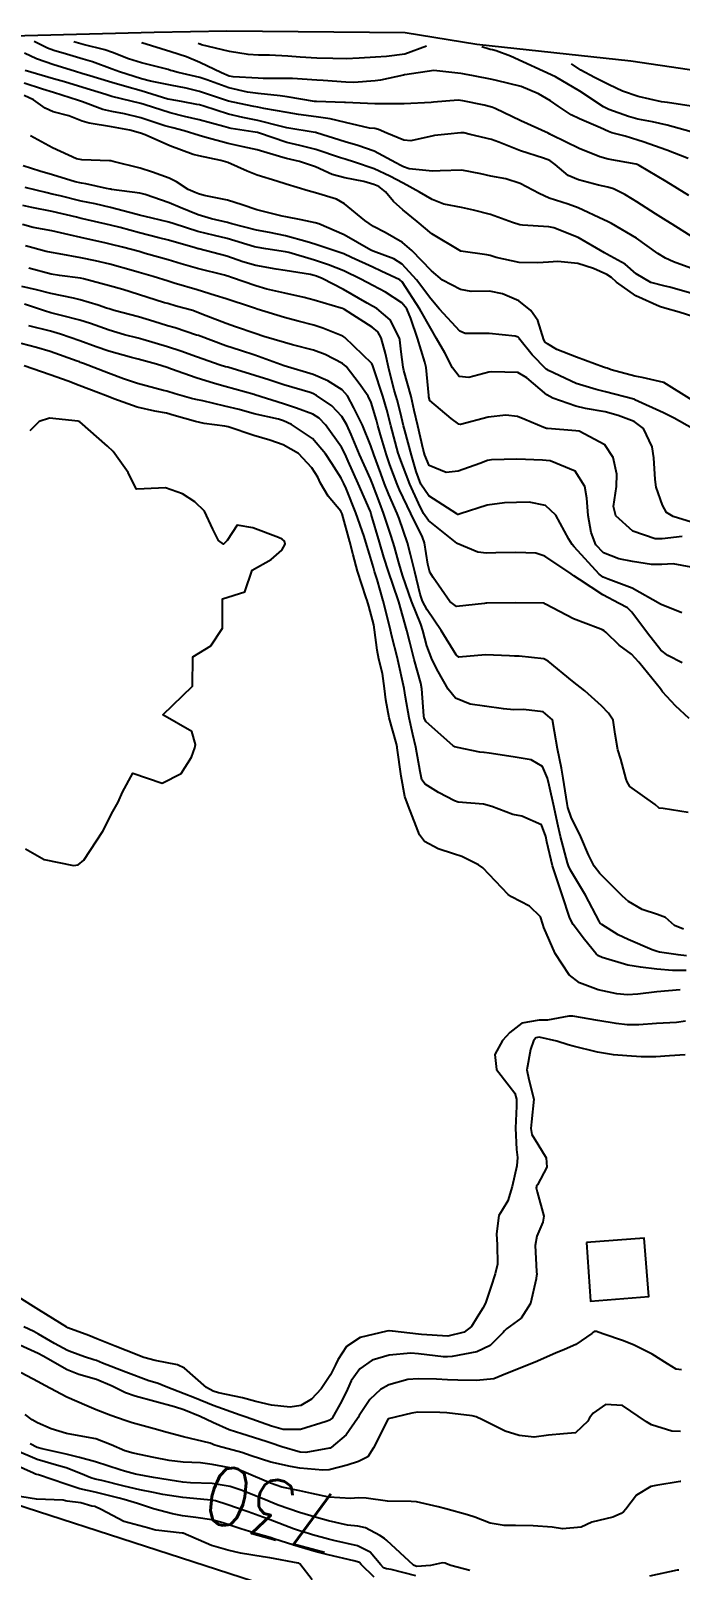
# Model space of a CAD drawing. Header units: metres. Extents: x 307586 to 320046, y 7427249 to 7434250.
# Drawn here: x 313965.4 to 314009.8, y 7433008.2 to 7433113.6 of the extents above; entities that cross this region are included whole.
import ezdxf
from ezdxf.enums import TextEntityAlignment as Align

# ---------------------------------------------------------------- set-up
doc = ezdxf.new("R2010")
doc.units = ezdxf.units.M
doc.header["$MEASUREMENT"] = 0
for name, color, linetype in [('Area', 45, 'Continuous'), ('Cotas', 45, 'Continuous'), ('Curvas de Nivel 1m', 11, 'Continuous'), ('Curvas de Nivel 5m', 15, 'Continuous'), ('Edificações', 30, 'Continuous')]:
    doc.layers.add(name, color=color, linetype=linetype)
doc.styles.add('Style-STANDARD', font='STANDARD.shx')

msp = doc.modelspace()

# ---------------------------------------------------------------- linework, layer by layer
at = {"layer": 'Area'}
msp.add_polyline3d([(313955.24, 7433113.06, 747.48), (313973.84, 7433113.54, 751.32), (313978.82, 7433113.64, 753.17), (313991.02, 7433113.52, 753.64), (313995.92, 7433112.73, 753.24), (314006.46, 7433111.59, 760.86), (314015.1, 7433110.31, 765.94)], dxfattribs=at)
at = {"layer": 'Curvas de Nivel 1m', "flags": 128}
for points, elevation in [([(314010.84, 7433099.43), (314009.28, 7433100.39), (314008.86, 7433100.65), (314008.15, 7433101.1), (314006.87, 7433101.93), (314006.57, 7433102.12), (314006.03, 7433102.42), (314005.26, 7433102.82), (314004.88, 7433102.93), (314004.25, 7433103.08), (314002.88, 7433103.43), (314002.16, 7433103.74), (314001.27, 7433104.48), (314000.9, 7433104.75), (314000.48, 7433104.92), (313998.91, 7433105.43), (313997.42, 7433106.02), (313996.92, 7433106.2), (313995.46, 7433106.55), (313995.02, 7433106.65), (313994.92, 7433106.66), (313994.82, 7433106.66), (313993.94, 7433106.57), (313993.03, 7433106.47), (313992.92, 7433106.45), (313991.41, 7433106.1), (313990.92, 7433106.15), (313989.77, 7433106.62), (313989.19, 7433106.89), (313988.93, 7433106.94), (313988.58, 7433106.98), (313986.93, 7433107.37), (313985.88, 7433107.61), (313984.93, 7433107.75), (313983.71, 7433107.91), (313982.94, 7433108.04), (313981.34, 7433108.31), (313980.94, 7433108.4), (313980.67, 7433108.46), (313979.26, 7433108.75), (313978.94, 7433108.82), (313978.85, 7433108.85), (313976.95, 7433109.48), (313976.03, 7433109.71), (313974.96, 7433109.91), (313973.6, 7433110.18), (313972.97, 7433110.35), (313971.47, 7433110.84), (313970.97, 7433111.02), (313969.63, 7433111.51), (313968.98, 7433111.7), (313967.84, 7433112.03), (313966.99, 7433112.29), (313966.54, 7433112.45), (313965.63, 7433112.91)], 752), ([(314010.43, 7433102.37), (314008.88, 7433103.32), (314007.03, 7433104.41), (314006.89, 7433104.48), (314006.81, 7433104.5), (314004.9, 7433104.85), (314004.33, 7433105.01), (314002.91, 7433105.58), (314001.05, 7433106.49), (314000.97, 7433106.53), (314000.92, 7433106.56), (314000.8, 7433106.62), (313998.93, 7433107.47), (313997.16, 7433108.31), (313996.94, 7433108.41), (313996.85, 7433108.44), (313996.41, 7433108.54), (313994.95, 7433108.84), (313994.63, 7433108.88), (313992.95, 7433108.75), (313992.79, 7433108.74), (313990.94, 7433108.63), (313990.93, 7433108.63), (313988.94, 7433108.63), (313986.94, 7433108.72), (313986.87, 7433108.72), (313984.94, 7433108.8), (313984.81, 7433108.81), (313982.95, 7433109.12), (313982.47, 7433109.18), (313980.95, 7433109.35), (313980.24, 7433109.44), (313978.96, 7433109.74), (313977.44, 7433110.29), (313976.97, 7433110.45), (313975.48, 7433110.79), (313975.07, 7433110.9), (313974.97, 7433110.93), (313974.8, 7433110.98), (313972.98, 7433111.44), (313972.09, 7433111.72), (313970.99, 7433112.16), (313970.47, 7433112.33), (313968.99, 7433112.71), (313968.35, 7433112.88)], 753), ([(314010.38, 7433104.89), (314008.91, 7433105.46), (314007.29, 7433106.03), (314006.92, 7433106.16), (314006.06, 7433106.42), (314005.15, 7433106.66), (314004.93, 7433106.74), (314004.38, 7433106.99), (314002.93, 7433107.61), (314002.36, 7433107.89), (314001.49, 7433108.48), (314000.95, 7433108.84), (314000.13, 7433109.32), (313998.96, 7433109.82), (313997.26, 7433110.24), (313996.97, 7433110.3), (313995.69, 7433110.55), (313995.08, 7433110.67), (313994.97, 7433110.69), (313994.82, 7433110.72), (313992.98, 7433110.92), (313990.99, 7433110.63), (313990.97, 7433110.62), (313990.91, 7433110.61), (313989.32, 7433110.27), (313988.97, 7433110.22), (313987.5, 7433110.11), (313986.96, 7433110.12), (313985.4, 7433110.24), (313984.97, 7433110.27), (313983.3, 7433110.37), (313982.97, 7433110.38), (313981.3, 7433110.38), (313980.97, 7433110.39), (313979.24, 7433110.48), (313978.97, 7433110.53), (313978.45, 7433110.76), (313976.98, 7433111.48), (313976.05, 7433111.85), (313974.99, 7433112.21), (313972.99, 7433112.82), (313972.99, 7433112.82)], 754), ([(314010.81, 7433097.29), (314009.37, 7433097.83), (314008.82, 7433098.07), (314008.29, 7433098.4), (314006.84, 7433099.44), (314005.14, 7433100.44), (314004.95, 7433100.54), (314004.85, 7433100.58), (314004.6, 7433100.7), (314002.86, 7433101.51), (314002.16, 7433101.77), (314000.87, 7433102.17), (314000.17, 7433102.5), (313998.88, 7433103.19), (313997.89, 7433103.51), (313996.88, 7433103.68), (313996.18, 7433103.84), (313994.89, 7433104.09), (313993.41, 7433104.05), (313992.89, 7433104.04), (313991.29, 7433104.19), (313990.89, 7433104.33), (313990.71, 7433104.42), (313990.38, 7433104.61), (313988.9, 7433105.39), (313987.77, 7433105.78), (313986.91, 7433106.03), (313984.94, 7433106.66), (313984.92, 7433106.67), (313984.86, 7433106.68), (313982.93, 7433107), (313982.55, 7433107.08), (313980.93, 7433107.5), (313979.91, 7433107.71), (313978.93, 7433107.94), (313977.24, 7433108.47), (313976.94, 7433108.56), (313976.77, 7433108.6), (313975.72, 7433108.79), (313974.94, 7433108.93), (313974.78, 7433108.97), (313972.95, 7433109.52), (313971.98, 7433109.8), (313970.96, 7433110.09), (313969.21, 7433110.62), (313968.97, 7433110.7), (313968.4, 7433110.88), (313966.98, 7433111.32), (313965.79, 7433111.72), (313964.98, 7433112.1)], 751), ([(314010.88, 7433108.43), (314008.95, 7433108.72), (314008.56, 7433108.78), (314006.95, 7433109.15), (314005.88, 7433109.51), (314004.97, 7433109.93), (314003.97, 7433110.45), (314003.04, 7433110.95), (314002.4, 7433111.38)], 756), ([(314010.77, 7433094.06), (314009.75, 7433094.38), (314008.78, 7433094.65), (314008.41, 7433094.76), (314006.79, 7433095.49), (314005.47, 7433096.43), (314005.12, 7433096.74), (314004.81, 7433096.95), (314003.9, 7433097.36), (314002.82, 7433097.7), (314001.45, 7433097.84), (314000.82, 7433097.8), (314000.08, 7433097.76), (313998.82, 7433097.77), (313997.23, 7433098.11), (313996.82, 7433098.25), (313996.59, 7433098.3), (313994.82, 7433098.56), (313992.84, 7433099.74), (313991.83, 7433100.59), (313990.86, 7433101.38), (313990.21, 7433101.95), (313989.67, 7433102.62), (313989.22, 7433102.97), (313988.88, 7433103.12), (313988.19, 7433103.32), (313986.88, 7433103.57), (313986.03, 7433103.81), (313984.89, 7433104.32), (313983.79, 7433104.69), (313982.9, 7433104.89), (313982.64, 7433104.96), (313980.9, 7433105.49), (313979.94, 7433105.7), (313978.91, 7433105.92), (313977.32, 7433106.36), (313976.92, 7433106.48), (313975.89, 7433106.79), (313975.12, 7433106.99), (313974.93, 7433107.04), (313974.58, 7433107.14), (313972.93, 7433107.67), (313971.81, 7433107.96), (313970.94, 7433108.12), (313970.34, 7433108.25), (313968.94, 7433108.77), (313968.66, 7433108.87), (313966.95, 7433109.41), (313966.21, 7433109.65), (313964.96, 7433110.06)], 749), ([(314010.64, 7433088.36), (314008.72, 7433089.56), (314007.23, 7433089.9), (314006.73, 7433089.99), (314005.1, 7433090.43), (314004.83, 7433090.54), (314004.73, 7433090.56), (314004.58, 7433090.6), (314002.74, 7433091.3), (314001.4, 7433091.82), (314000.75, 7433092.2), (314000.6, 7433092.33), (314000.51, 7433092.48), (314000.08, 7433093.81), (313999.62, 7433094.5), (313998.78, 7433095.14), (313997.67, 7433095.64), (313996.79, 7433095.81), (313995.54, 7433095.8), (313994.79, 7433095.92), (313993.58, 7433096.57), (313992.81, 7433097.2), (313991.46, 7433098.59), (313990.83, 7433099.15), (313989.64, 7433099.82), (313988.85, 7433100.24), (313988.25, 7433100.64), (313986.86, 7433101.8), (313986.32, 7433102.11), (313984.87, 7433102.55), (313984.37, 7433102.69), (313982.88, 7433103.14), (313982.24, 7433103.35), (313980.88, 7433103.75), (313980.2, 7433104.04), (313978.89, 7433104.62), (313978.41, 7433104.75), (313976.9, 7433105.07), (313976.51, 7433105.17), (313974.91, 7433105.76), (313973.22, 7433106.51), (313972.92, 7433106.64), (313972.17, 7433106.83), (313970.93, 7433107.06), (313969.39, 7433107.32), (313968.93, 7433107.46), (313968, 7433107.81), (313966.94, 7433108.1), (313966.38, 7433108.34), (313965.59, 7433108.91), (313964.95, 7433109.21)], 748), ([(314010.68, 7433086.42), (314009.42, 7433087.11), (314008.69, 7433087.49), (314006.73, 7433088.38), (314006.7, 7433088.39), (314006.65, 7433088.41), (314004.71, 7433088.93), (314004.08, 7433089.08), (314002.72, 7433089.49), (314000.83, 7433090.38), (314000.73, 7433090.44), (314000.67, 7433090.48), (313999.7, 7433091.45), (313998.87, 7433092.51), (313998.83, 7433092.58), (313998.75, 7433092.66), (313998.54, 7433092.73), (313996.76, 7433092.92), (313995.11, 7433092.91), (313994.76, 7433093.08), (313993.36, 7433094.57), (313992.78, 7433095.29), (313991.79, 7433096.59), (313990.81, 7433097.66), (313990.23, 7433098.02), (313988.82, 7433098.56), (313988.67, 7433098.63), (313986.84, 7433099.68), (313985.1, 7433100.43), (313984.85, 7433100.5), (313983.91, 7433100.69), (313982.85, 7433100.9), (313982.61, 7433100.95), (313980.86, 7433101.38), (313979.86, 7433101.73), (313978.87, 7433102.05), (313977.26, 7433102.37), (313976.87, 7433102.48), (313976.65, 7433102.56), (313976.17, 7433102.78), (313975.38, 7433103.3), (313974.88, 7433103.56), (313973.74, 7433103.96), (313972.89, 7433104.23), (313971.03, 7433104.7), (313970.89, 7433104.73), (313970.78, 7433104.73), (313968.89, 7433104.81), (313968.54, 7433104.87), (313966.9, 7433105.63), (313965.39, 7433106.44)], 747), ([(314010.61, 7433079.99), (314009.35, 7433080.38), (314008.89, 7433080.66), (314008.62, 7433081.17), (314008.19, 7433082.39), (314008.12, 7433082.91), (314008.03, 7433084.4), (314007.9, 7433085.16), (314007.32, 7433086.4), (314006.69, 7433086.88), (314005.58, 7433087.31), (314004.69, 7433087.54), (314003.35, 7433087.79), (314002.7, 7433087.94), (314001.11, 7433088.48), (314000.71, 7433088.71), (313999.33, 7433089.89), (313998.73, 7433090.25), (313996.95, 7433090.3), (313996.73, 7433090.27), (313995.37, 7433089.9), (313994.72, 7433089.98), (313994.26, 7433090.56), (313993.73, 7433091.59), (313993.15, 7433092.58), (313992.76, 7433093.25), (313992.01, 7433094.59), (313990.8, 7433096.45), (313990.64, 7433096.6), (313989.38, 7433097.19), (313988.81, 7433097.45), (313987.35, 7433098.11), (313986.82, 7433098.36), (313986.61, 7433098.44), (313985.93, 7433098.66), (313984.83, 7433099.04), (313984.32, 7433099.19), (313982.84, 7433099.61), (313981.73, 7433099.82), (313980.84, 7433099.99), (313979.16, 7433100.43), (313978.85, 7433100.51), (313977.77, 7433100.76), (313976.86, 7433101.04), (313975.63, 7433101.55), (313974.86, 7433101.86), (313973.24, 7433102.44), (313972.87, 7433102.53), (313970.93, 7433102.78), (313970.87, 7433102.79), (313970.83, 7433102.8), (313970.59, 7433102.84), (313969.17, 7433103.16), (313968.88, 7433103.2), (313968.45, 7433103.3), (313966.88, 7433103.77), (313966.02, 7433104.03), (313964.89, 7433104.4)], 746), ([(314010.57, 7433076.92), (314009.34, 7433077.14), (314008.57, 7433077.1), (314007.87, 7433077.1), (314006.57, 7433077.3), (314005.64, 7433077.49), (314004.58, 7433077.9), (314004.05, 7433078.45), (314003.74, 7433079.3), (314003.54, 7433080.45), (314003.44, 7433081.64), (314003.31, 7433082.45), (314002.64, 7433083.49), (314000.93, 7433084.19), (314000.65, 7433084.23), (314000.42, 7433084.25), (313998.65, 7433084.32), (313996.91, 7433084.27), (313996.65, 7433084.22), (313996.13, 7433084.02), (313994.64, 7433083.49), (313993.81, 7433083.4), (313992.65, 7433083.88), (313992.35, 7433084.58), (313992.24, 7433085), (313991.87, 7433086.59), (313991.64, 7433087.64), (313991.43, 7433088.59), (313990.93, 7433090.39), (313990.88, 7433090.6), (313990.74, 7433091.66), (313990.64, 7433092.49), (313990.62, 7433092.6), (313990, 7433093.85), (313989.08, 7433094.63), (313988.78, 7433094.79), (313988.42, 7433095), (313986.79, 7433095.92), (313985.33, 7433096.67), (313984.96, 7433096.84), (313984.8, 7433096.89), (313984.53, 7433096.96), (313982.81, 7433097.22), (313982.2, 7433097.31), (313980.81, 7433097.57), (313979.92, 7433097.83), (313978.82, 7433098.2), (313976.89, 7433098.7), (313976.82, 7433098.72), (313976.78, 7433098.73), (313976.65, 7433098.77), (313974.83, 7433099.3), (313974.17, 7433099.47), (313972.84, 7433099.8), (313971.51, 7433100.17), (313970.85, 7433100.34), (313968.96, 7433100.76), (313968.85, 7433100.78), (313968.53, 7433100.87), (313966.86, 7433101.27), (313965.48, 7433101.53), (313964.86, 7433101.68)], 744), ([(314009.94, 7433073.78), (314008.53, 7433074.37), (314008.49, 7433074.39), (314006.55, 7433075.48), (314004.9, 7433076.09), (314004.56, 7433076.23), (314004.29, 7433076.44), (314002.58, 7433078.3), (314002.45, 7433078.46), (314002.22, 7433078.83), (314001.32, 7433080.47), (314000.62, 7433081.13), (313999.49, 7433081.37), (313998.62, 7433081.34), (313997.81, 7433081.33), (313996.62, 7433081.17), (313994.78, 7433080.56), (313994.65, 7433080.52), (313994.61, 7433080.53), (313994.54, 7433080.56), (313992.63, 7433081.79), (313992.09, 7433082.59), (313991.77, 7433083.46), (313991.45, 7433084.59), (313990.99, 7433086.28), (313990.91, 7433086.6), (313990.69, 7433087.48), (313990.47, 7433088.37), (313990.41, 7433088.6), (313990.27, 7433089.04), (313989.88, 7433090.61), (313989.68, 7433091.55), (313989.37, 7433092.62), (313989.15, 7433093.02), (313988.76, 7433093.35), (313986.87, 7433094.56), (313986.77, 7433094.61), (313986.74, 7433094.62), (313986.64, 7433094.65), (313984.78, 7433095.2), (313984.1, 7433095.37), (313982.79, 7433095.67), (313981.55, 7433095.96), (313980.79, 7433096.18), (313979.14, 7433096.74), (313978.89, 7433096.83), (313978.8, 7433096.86), (313978.66, 7433096.9), (313976.81, 7433097.37), (313975.7, 7433097.68), (313974.81, 7433097.95), (313973.23, 7433098.4), (313972.82, 7433098.52), (313971.67, 7433098.83), (313970.83, 7433099.04), (313970.57, 7433099.1), (313968.83, 7433099.48), (313968.04, 7433099.68), (313966.84, 7433099.94), (313965.57, 7433100.18), (313964.84, 7433100.38)], 743), ([(314009.97, 7433070.37), (314008.98, 7433070.86), (314008.5, 7433071.24), (314007.6, 7433072.4), (314006.53, 7433073.84), (314006.23, 7433074.12), (314005.65, 7433074.42), (314004.54, 7433075.01), (314002.94, 7433076.07), (314002.56, 7433076.33), (314002.36, 7433076.46), (314000.57, 7433077.67), (313999.96, 7433077.87), (313998.58, 7433077.91), (313997.21, 7433077.89), (313996.58, 7433077.88), (313995.99, 7433077.95), (313994.58, 7433078.53), (313994.54, 7433078.56), (313992.61, 7433080.1), (313992.27, 7433080.58), (313991.92, 7433081.29), (313991.33, 7433082.59), (313990.65, 7433084.39), (313990.6, 7433084.54), (313990.58, 7433084.6), (313990.54, 7433084.71), (313990.03, 7433086.61), (313989.75, 7433087.68), (313989.48, 7433088.62), (313988.86, 7433090.49), (313988.83, 7433090.63), (313988.81, 7433090.7), (313988.74, 7433090.86), (313986.89, 7433092.65), (313986.75, 7433092.74), (313985.38, 7433093.29), (313984.76, 7433093.49), (313983.7, 7433093.75), (313982.77, 7433094), (313980.9, 7433094.59), (313980.77, 7433094.63), (313980.71, 7433094.65), (313980.51, 7433094.72), (313978.78, 7433095.28), (313978.02, 7433095.52), (313976.79, 7433095.91), (313975.22, 7433096.37), (313974.8, 7433096.5), (313973.78, 7433096.81), (313972.81, 7433097.1), (313972.42, 7433097.21), (313970.81, 7433097.65), (313969.84, 7433097.88), (313968.82, 7433098.1), (313967.34, 7433098.37), (313966.82, 7433098.46), (313966.46, 7433098.54), (313965.04, 7433098.92)], 742), ([(314010.44, 7433066.55), (314009.5, 7433067.42), (314008.62, 7433068.39), (314008.47, 7433068.58), (314007.01, 7433070.4), (314006.5, 7433070.95), (314005.66, 7433071.57), (314004.77, 7433072.44), (314004.63, 7433072.55), (314004.51, 7433072.62), (314004.21, 7433072.75), (314002.52, 7433073.37), (314000.62, 7433074.39), (314000.53, 7433074.44), (314000.5, 7433074.45), (313998.53, 7433074.47), (313996.6, 7433074.46), (313996.53, 7433074.46), (313996.44, 7433074.43), (313994.53, 7433074.23), (313994.06, 7433074.56), (313992.93, 7433076.21), (313992.71, 7433076.58), (313992.57, 7433077.12), (313992.33, 7433078.58), (313992.19, 7433078.98), (313991.4, 7433080.59), (313990.63, 7433082.2), (313990.51, 7433082.48), (313990.46, 7433082.6), (313989.97, 7433083.93), (313989.74, 7433084.61), (313989.32, 7433085.97), (313989.14, 7433086.62), (313989.05, 7433086.99), (313988.7, 7433088.18), (313988.49, 7433088.63), (313987.87, 7433089.49), (313986.97, 7433090.65), (313986.73, 7433090.86), (313985.55, 7433091.48), (313984.74, 7433091.77), (313983.31, 7433092.13), (313982.75, 7433092.29), (313981.35, 7433092.71), (313980.75, 7433092.91), (313979.4, 7433093.38), (313978.76, 7433093.61), (313977.4, 7433094.13), (313976.77, 7433094.38), (313976.48, 7433094.48), (313975.36, 7433094.79), (313974.78, 7433094.96), (313974.56, 7433095.02), (313972.78, 7433095.59), (313971.7, 7433095.92), (313970.79, 7433096.17), (313969.01, 7433096.66), (313968.8, 7433096.7), (313967.37, 7433096.88), (313966.8, 7433096.98), (313965.28, 7433097.38)], 741), ([(314010.05, 7433052.14), (314009.44, 7433052.37), (314008.82, 7433052.92), (314008.28, 7433053.13), (314007.22, 7433053.47), (314006.29, 7433054.02), (314006.08, 7433054.2), (314005.87, 7433054.42), (314004.32, 7433055.95), (314003.95, 7433056.44), (314003.56, 7433057.22), (314003.03, 7433058.45), (314002.36, 7433059.8), (314002.15, 7433060.46), (314002.1, 7433060.74), (314001.83, 7433062.47), (314001.7, 7433063.16), (314001.43, 7433064.47), (314001.24, 7433065.66), (314001.1, 7433066.47), (314000.45, 7433067.02), (313999.11, 7433067.16), (313998.45, 7433067.15), (313997.75, 7433067.22), (313996.45, 7433067.4), (313995.45, 7433067.54), (313994.46, 7433067.95), (313993.96, 7433068.57), (313993.28, 7433069.77), (313992.86, 7433070.58), (313992.5, 7433071.54), (313992.23, 7433072.58), (313992.08, 7433073.02), (313991.44, 7433074.59), (313990.85, 7433076.3), (313990.77, 7433076.6), (313990.57, 7433077.31), (313990.28, 7433078.31), (313990.19, 7433078.61), (313990.02, 7433079.18), (313989.54, 7433080.62), (313989.29, 7433081.29), (313988.77, 7433082.63), (313988.73, 7433082.73), (313988.64, 7433082.96), (313987.9, 7433084.64), (313987.31, 7433086.01), (313987.03, 7433086.65), (313986.69, 7433087.23), (313986, 7433087.97), (313984.95, 7433088.68), (313984.7, 7433088.8), (313984.52, 7433088.87), (313982.71, 7433089.4), (313981.69, 7433089.74), (313980.72, 7433090.05), (313978.88, 7433090.6), (313978.73, 7433090.64), (313978.37, 7433090.75), (313976.74, 7433091.32), (313975.66, 7433091.71), (313974.75, 7433092.01), (313973.06, 7433092.5), (313972.75, 7433092.59), (313971.82, 7433092.83), (313970.76, 7433093.15), (313969.5, 7433093.6), (313968.76, 7433093.83), (313967.5, 7433094.15), (313966.77, 7433094.34), (313966.34, 7433094.46), (313964.97, 7433094.92)], 739), ([(314010.25, 7433050.31), (314009.7, 7433050.37), (314008.42, 7433050.55), (314008.25, 7433050.6), (314007.92, 7433050.72), (314006.26, 7433051.42), (314005.59, 7433051.75), (314004.47, 7433052.44), (314004.36, 7433052.53), (314004.28, 7433052.67), (314003.35, 7433054.45), (314002.32, 7433056.16), (314002.18, 7433056.46), (314002.12, 7433056.67), (314001.65, 7433058.47), (314001.44, 7433059.39), (314001.2, 7433060.47), (314000.87, 7433061.99), (314000.75, 7433062.48), (314000.4, 7433063.26), (313999.64, 7433063.72), (313998.41, 7433063.92), (313996.76, 7433064.18), (313996.41, 7433064.22), (313996.13, 7433064.26), (313994.59, 7433064.56), (313994.41, 7433064.62), (313994.27, 7433064.71), (313992.44, 7433066.32), (313992.32, 7433066.58), (313992.3, 7433066.73), (313992.16, 7433068.58), (313992.08, 7433068.97), (313991.63, 7433070.59), (313991.33, 7433071.77), (313991.12, 7433072.59), (313990.58, 7433074.55), (313990.57, 7433074.6), (313990.53, 7433074.69), (313989.87, 7433076.61), (313989.56, 7433077.6), (313989.27, 7433078.62), (313988.7, 7433080.54), (313988.67, 7433080.63), (313988.66, 7433080.67), (313988.61, 7433080.77), (313987.8, 7433082.64), (313987.12, 7433084.17), (313986.91, 7433084.65), (313986.66, 7433085.13), (313985.57, 7433086.67), (313985.14, 7433087.12), (313984.69, 7433087.39), (313983.59, 7433087.8), (313982.7, 7433088.1), (313980.74, 7433088.72), (313980.7, 7433088.73), (313980.69, 7433088.74), (313978.71, 7433089.29), (313977.97, 7433089.5), (313976.72, 7433089.88), (313975.04, 7433090.48), (313974.73, 7433090.59), (313974, 7433090.81), (313972.74, 7433091.16), (313972.29, 7433091.28), (313970.74, 7433091.7), (313969.88, 7433091.99), (313968.75, 7433092.42), (313967.43, 7433092.88), (313966.75, 7433093.07), (313965.28, 7433093.43)], 738), ([(314010.24, 7433049.29), (314009.3, 7433049.31), (314008.24, 7433049.38), (314007.12, 7433049.52), (314006.24, 7433049.66), (314004.49, 7433050.2), (314004.25, 7433050.3), (314004.08, 7433050.44), (314003.28, 7433051.43), (314002.5, 7433052.46), (314002.28, 7433052.88), (314001.75, 7433054.47), (314001.47, 7433055.31), (314001.1, 7433056.47), (314000.71, 7433058.1), (314000.64, 7433058.48), (314000.35, 7433059.28), (313998.99, 7433059.87), (313998.37, 7433059.99), (313996.95, 7433060.52), (313996.37, 7433060.68), (313994.65, 7433060.83), (313994.38, 7433060.91), (313993.3, 7433061.49), (313992.39, 7433062.05), (313992.16, 7433062.35), (313992.11, 7433062.58), (313992.05, 7433062.93), (313991.75, 7433064.59), (313991.55, 7433065.46), (313991.28, 7433066.59), (313991.04, 7433068.01), (313990.95, 7433068.6), (313990.52, 7433070.57), (313990.52, 7433070.6), (313990.49, 7433070.68), (313990.11, 7433072.2), (313990.01, 7433072.61), (313989.72, 7433073.81), (313989.51, 7433074.62), (313989.1, 7433076.08), (313988.92, 7433076.62), (313988.84, 7433076.9), (313988.57, 7433077.81), (313988.32, 7433078.63), (313988.2, 7433079.02), (313987.64, 7433080.64), (313986.97, 7433082.31), (313986.82, 7433082.65), (313986.64, 7433083), (313985.99, 7433084.01), (313985.57, 7433084.67), (313984.67, 7433085.72), (313983.25, 7433086.69), (313982.69, 7433086.94), (313982.35, 7433087.04), (313980.69, 7433087.42), (313979.65, 7433087.7), (313978.69, 7433087.95), (313977.17, 7433088.3), (313976.7, 7433088.39), (313976.39, 7433088.47), (313975.27, 7433088.79), (313974.71, 7433088.96), (313974.48, 7433089.02), (313972.71, 7433089.49), (313971.75, 7433089.8), (313970.72, 7433090.2), (313969.01, 7433090.87), (313968.81, 7433090.94), (313968.73, 7433090.97), (313968.58, 7433091.03), (313966.74, 7433091.68), (313965.8, 7433091.96), (313964.75, 7433092.24)], 737), ([(314009.83, 7433047.98), (314008.22, 7433047.83), (314006.94, 7433047.68), (314006.22, 7433047.64), (314005.49, 7433047.7), (314004.22, 7433047.97), (314002.93, 7433048.45), (314002.23, 7433049), (314001.28, 7433050.47), (314000.51, 7433052.24), (314000.44, 7433052.48), (314000.28, 7433052.97), (313999.51, 7433053.71), (313998.29, 7433054.34), (313998.07, 7433054.51), (313996.32, 7433056.32), (313996.04, 7433056.53), (313994.88, 7433057.11), (313994.33, 7433057.29), (313993.28, 7433057.62), (313992.34, 7433058.13), (313991.99, 7433058.58), (313991.76, 7433059.18), (313991.21, 7433060.59), (313991, 7433061.21), (313990.74, 7433062.6), (313990.47, 7433064.54), (313990.46, 7433064.6), (313990.42, 7433064.82), (313989.93, 7433066.61), (313989.69, 7433067.84), (313989.61, 7433068.61), (313989.46, 7433069.63), (313989.22, 7433070.62), (313989.11, 7433071.23), (313988.92, 7433072.62), (313988.86, 7433072.97), (313988.53, 7433074.25), (313988.42, 7433074.63), (313988.35, 7433074.81), (313987.76, 7433076.64), (313987.45, 7433077.77), (313987.22, 7433078.64), (313986.7, 7433080.56), (313986.67, 7433080.65), (313986.61, 7433080.75), (313985.74, 7433081.78), (313985.23, 7433082.67), (313985.03, 7433083.07), (313984.64, 7433083.72), (313983.72, 7433084.69), (313982.66, 7433085.29), (313981.76, 7433085.61), (313980.67, 7433085.94), (313978.91, 7433086.52), (313978.68, 7433086.58), (313977.27, 7433086.76), (313976.68, 7433086.88), (313975.21, 7433087.31), (313974.69, 7433087.46), (313973.9, 7433087.6), (313972.69, 7433087.86), (313971.08, 7433088.45), (313970.7, 7433088.6), (313970.52, 7433088.66), (313970.04, 7433088.85), (313968.71, 7433089.35), (313967.96, 7433089.64), (313966.72, 7433090.09), (313964.95, 7433090.7)], 736), ([(314010.17, 7433043.53), (314009.09, 7433043.45), (314008.17, 7433043.39), (314007.17, 7433043.39), (314006.17, 7433043.46), (314005.27, 7433043.52), (314004.17, 7433043.7), (314002.51, 7433044.12), (314002.17, 7433044.22), (314001.39, 7433044.47), (314000.18, 7433044.73), (313999.96, 7433044.7), (313999.79, 7433044.49), (313999.58, 7433043.9), (313999.33, 7433042.49), (313999.48, 7433041.83), (313999.81, 7433040.48), (313999.66, 7433038.94), (313999.61, 7433038.49), (313999.68, 7433038.07), (314000.09, 7433037.42), (314000.67, 7433036.47), (314000.71, 7433035.84), (314000.06, 7433034.63), (314000, 7433034.53), (313999.99, 7433034.48), (313999.98, 7433034.41), (314000.05, 7433034.15), (314000.5, 7433032.48), (314000.44, 7433032.07), (314000.02, 7433031.11), (313999.9, 7433030.48), (313999.99, 7433028.68), (314000.02, 7433028.48), (314000.01, 7433028.45), (313999.98, 7433028.18), (313999.58, 7433026.49), (313998.94, 7433025.5), (313997.94, 7433024.76), (313997.81, 7433024.64), (313997.71, 7433024.51), (313996.82, 7433023.62), (313995.92, 7433023.18), (313994.24, 7433022.88), (313993.92, 7433022.84), (313993.64, 7433022.84), (313991.92, 7433023.06), (313991.41, 7433023.09), (313989.92, 7433022.96), (313988.75, 7433022.62), (313987.91, 7433022.02), (313987.33, 7433021.2), (313987.06, 7433020.64), (313986.68, 7433019.84), (313986.01, 7433018.65), (313985.94, 7433018.57), (313985.86, 7433018.51), (313985.62, 7433018.41), (313983.85, 7433017.87), (313982.67, 7433017.88), (313981.86, 7433018.11), (313980.14, 7433018.72), (313979.86, 7433018.81), (313979.73, 7433018.85), (313977.87, 7433019.52), (313976.61, 7433020.04), (313975.89, 7433020.32), (313974.67, 7433020.79), (313974.12, 7433021.02), (313973.9, 7433021.09), (313973.49, 7433021.21), (313971.9, 7433021.79), (313970.32, 7433022.42), (313969.91, 7433022.59), (313969.72, 7433022.65), (313969.08, 7433022.85), (313968.21, 7433023.16), (313967.92, 7433023.28), (313967.03, 7433023.77), (313965.93, 7433024.41), (313965.61, 7433024.58), (313964.93, 7433024.91)], 734), ([(314009.91, 7433021.96), (314009.55, 7433022), (314008.96, 7433022.37), (314007.92, 7433023.02), (314006.69, 7433023.64), (314005.94, 7433023.95), (314004.53, 7433024.43), (314004.1, 7433024.59), (314003.94, 7433024.59), (314003.86, 7433024.52), (314003.79, 7433024.44), (314002.68, 7433023.7), (314001.92, 7433023.35), (314001.29, 7433023.1), (313999.91, 7433022.48), (313997.9, 7433021.68), (313997.07, 7433021.35), (313995.9, 7433021.22), (313994.62, 7433021.26), (313993.9, 7433021.28), (313993.15, 7433021.32), (313991.9, 7433021.35), (313991.2, 7433021.29), (313989.9, 7433020.92), (313989.33, 7433020.61), (313988.59, 7433019.92), (313987.87, 7433018.84), (313987.79, 7433018.7), (313987.76, 7433018.63), (313986.98, 7433017.51), (313985.96, 7433016.65), (313985.89, 7433016.6), (313985.84, 7433016.59), (313984.21, 7433016.3), (313983.84, 7433016.33), (313982.58, 7433016.69), (313981.85, 7433016.94), (313981.5, 7433017.05), (313979.85, 7433017.57), (313978.98, 7433017.86), (313977.86, 7433018.35), (313976.99, 7433018.76), (313975.87, 7433019.22), (313975.23, 7433019.42), (313973.88, 7433019.78), (313972.54, 7433020.16), (313971.89, 7433020.39), (313970.98, 7433020.83), (313969.9, 7433021.29), (313968.7, 7433021.65), (313967.9, 7433021.96), (313966.26, 7433022.89), (313965.91, 7433023.08), (313964.65, 7433023.64)], 733), ([(314009.86, 7433017.74), (314009.25, 7433017.76), (314007.86, 7433018.19), (314007.53, 7433018.39), (314005.88, 7433019.51), (314004.72, 7433019.58), (314003.87, 7433018.99), (314003.63, 7433018.68), (314003.5, 7433018.44), (314002.66, 7433017.64), (314001.85, 7433017.57), (314000.83, 7433017.49), (313999.85, 7433017.34), (313998.82, 7433017.47), (313997.86, 7433017.77), (313996.3, 7433018.53), (313995.87, 7433018.74), (313995.59, 7433018.81), (313993.87, 7433019.01), (313993.39, 7433019.04), (313991.87, 7433019.05), (313991.46, 7433019), (313989.86, 7433018.6), (313988.85, 7433016.61), (313988.45, 7433016.01), (313987.83, 7433015.69), (313987.04, 7433015.42), (313985.82, 7433015.11), (313985.39, 7433015.09), (313983.82, 7433015.22), (313983.18, 7433015.33), (313981.83, 7433015.63), (313980.47, 7433016.08), (313979.84, 7433016.3), (313978.23, 7433016.74), (313977.92, 7433016.82), (313977.84, 7433016.86), (313977.67, 7433016.93), (313975.85, 7433017.37), (313974.73, 7433017.66), (313973.85, 7433017.93), (313972.33, 7433018.34), (313971.86, 7433018.48), (313970.87, 7433018.83), (313969.87, 7433019.23), (313969.23, 7433019.49), (313967.88, 7433020.08), (313966.37, 7433020.89), (313965.9, 7433021.13), (313964.75, 7433021.76)], 732), ([(314009.87, 7433014.31), (314009.82, 7433014.31), (314008.16, 7433014.04), (314007.82, 7433013.96), (314006.83, 7433013.38), (314006.11, 7433012.41), (314005.96, 7433012.24), (314005.79, 7433012.13), (314005.23, 7433011.86), (314003.78, 7433011.53), (314003.05, 7433011.18), (314001.78, 7433011.08), (314001.06, 7433011.19), (313999.78, 7433011.27), (313998.57, 7433011.29), (313997.78, 7433011.3), (313996.84, 7433011.46), (313995.79, 7433011.86), (313995.29, 7433012.04), (313993.79, 7433012.43), (313993.28, 7433012.57), (313991.8, 7433012.93), (313991.43, 7433012.95), (313989.8, 7433012.97), (313988.35, 7433013.17), (313987.8, 7433013.19), (313987.29, 7433013.14), (313985.8, 7433013.23), (313984.64, 7433013.5), (313983.8, 7433013.68), (313982.58, 7433013.92), (313981.81, 7433014.19), (313980.61, 7433014.71), (313979.82, 7433015.04), (313979.38, 7433015.17), (313977.82, 7433015.48), (313977.01, 7433015.58), (313975.83, 7433015.64), (313974.86, 7433015.75), (313973.83, 7433015.95), (313972.4, 7433016.25), (313971.84, 7433016.42), (313970.91, 7433016.83), (313969.85, 7433017.24), (313968.47, 7433017.48), (313967.85, 7433017.59), (313966.81, 7433017.92), (313965.86, 7433018.33), (313965.51, 7433018.54), (313965.03, 7433018.9)], 731), ([(313991.74, 7433007.85), (313990.05, 7433008.29), (313989.74, 7433008.34), (313989.54, 7433008.41), (313989.34, 7433008.61), (313988.62, 7433009.48), (313987.76, 7433009.9), (313986.14, 7433010.27), (313985.77, 7433010.36), (313984.67, 7433010.67), (313983.98, 7433010.88), (313983.78, 7433010.94), (313983.38, 7433011.08), (313981.78, 7433011.68), (313980.27, 7433012.23), (313979.79, 7433012.39), (313979.54, 7433012.48), (313978.81, 7433012.73), (313978.04, 7433013), (313977.8, 7433013.04), (313977.49, 7433013.06), (313975.8, 7433013.21), (313974.44, 7433013.43), (313973.8, 7433013.55), (313972.87, 7433013.74), (313971.8, 7433014), (313970.27, 7433014.38), (313969.81, 7433014.48), (313969.52, 7433014.56), (313968.8, 7433014.86), (313967.82, 7433015.24), (313967.32, 7433015.38), (313965.83, 7433015.82), (313964.28, 7433016.47)], 729), ([(313988.9, 7433007.77), (313988, 7433008.63), (313987.88, 7433008.76), (313987.75, 7433008.82), (313987.5, 7433008.88), (313985.75, 7433009.29), (313984.92, 7433009.5), (313983.76, 7433009.84), (313982.1, 7433010.37), (313981.77, 7433010.47), (313980.96, 7433010.71), (313979.78, 7433011.08), (313978.54, 7433011.49), (313977.78, 7433011.69), (313976.69, 7433011.85), (313975.78, 7433011.97), (313975.09, 7433012.09), (313973.79, 7433012.45), (313972.71, 7433012.81), (313971.8, 7433013.08), (313971.44, 7433013.18), (313969.8, 7433013.58), (313968.77, 7433013.82), (313967.81, 7433014.13), (313965.93, 7433014.77), (313965.81, 7433014.79), (313965.73, 7433014.81), (313965.59, 7433014.89), (313963.82, 7433015.69)], 728), ([(313984.66, 7433007.59), (313983.82, 7433008.68), (313983.74, 7433008.71), (313983.7, 7433008.72), (313981.75, 7433009.08), (313981.3, 7433009.15), (313979.75, 7433009.41), (313978.88, 7433009.61), (313977.76, 7433009.92), (313975.82, 7433010.77), (313975.77, 7433010.78), (313973.96, 7433010.98), (313973.78, 7433011.03), (313973.47, 7433011.11), (313971.78, 7433011.58), (313970.23, 7433012.4), (313969.79, 7433012.6), (313969.58, 7433012.63), (313968.82, 7433012.85), (313967.9, 7433012.97), (313967.79, 7433013), (313967.63, 7433013.03), (313965.8, 7433013.1), (313964.23, 7433013.35)], 727)]:
    msp.add_lwpolyline(points, dxfattribs=dict(at, elevation=elevation))
at = {"layer": 'Curvas de Nivel 5m', "flags": 128}
for points, elevation in [([(313992.47, 7433112.59), (313990.99, 7433112.03), (313989.73, 7433111.87), (313988.99, 7433111.84), (313987.87, 7433111.76), (313986.98, 7433111.73), (313986.06, 7433111.74), (313984.98, 7433111.77), (313983.84, 7433111.84), (313982.98, 7433111.9), (313981.73, 7433111.96), (313980.99, 7433111.97), (313980.27, 7433112.01), (313978.99, 7433112.22), (313977.08, 7433112.68), (313976.99, 7433112.72), (313976.96, 7433112.73), (313976.86, 7433112.77)], 755), ([(314010.57, 7433106.73), (314008.93, 7433107.18), (314007.93, 7433107.4), (314006.93, 7433107.6), (314006.29, 7433107.77), (314004.94, 7433108.26), (314004.59, 7433108.44), (314002.96, 7433109.51), (314001.3, 7433110.49), (313998.21, 7433111.91), (313997.25, 7433112.27), (313996.99, 7433112.33), (313996.83, 7433112.37), (313996.25, 7433112.54)], 755), ([(314010.79, 7433095.61), (314009.11, 7433096.08), (314008.8, 7433096.16), (314007.82, 7433096.4), (314006.81, 7433097.01), (314006.06, 7433097.67), (314004.82, 7433098.35), (314004.64, 7433098.44), (314002.84, 7433099.49), (314001.18, 7433100.15), (314000.85, 7433100.21), (313999.03, 7433100.33), (313998.85, 7433100.35), (313998.36, 7433100.51), (313996.86, 7433101.06), (313995.69, 7433101.37), (313994.86, 7433101.53), (313993.66, 7433101.78), (313992.87, 7433102.09), (313992, 7433102.59), (313990.88, 7433103.21), (313989.96, 7433103.69), (313988.89, 7433104.18), (313987.56, 7433104.64), (313986.9, 7433104.85), (313986.6, 7433104.95), (313984.91, 7433105.52), (313983.82, 7433105.78), (313982.91, 7433106), (313980.99, 7433106.65), (313980.92, 7433106.67), (313980.6, 7433106.72), (313979.12, 7433106.94), (313978.93, 7433106.99), (313978.6, 7433107.08), (313976.93, 7433107.55), (313975.93, 7433107.78), (313974.94, 7433108.03), (313973.17, 7433108.59), (313972.94, 7433108.66), (313972.28, 7433108.83), (313970.95, 7433109.15), (313970.53, 7433109.27), (313968.96, 7433109.75), (313967.71, 7433110.14), (313966.96, 7433110.36), (313965.01, 7433110.92)], 750), ([(314009.96, 7433079.01), (314008.59, 7433078.86), (314008.12, 7433078.86), (314006.6, 7433079.39), (314005.43, 7433080.43), (314005.27, 7433081.08), (314005.46, 7433082.43), (314005.5, 7433083.28), (314005.24, 7433084.43), (314004.67, 7433085.3), (314002.92, 7433086.22), (314002.68, 7433086.26), (314000.75, 7433086.41), (314000.68, 7433086.42), (314000.49, 7433086.48), (313999.21, 7433087.03), (313998.69, 7433087.24), (313997.89, 7433087.32), (313996.69, 7433087.18), (313994.81, 7433086.68), (313994.68, 7433086.71), (313994.16, 7433087.09), (313992.7, 7433088.32), (313992.64, 7433088.58), (313992.63, 7433088.66), (313992.44, 7433090.58), (313992.36, 7433090.96), (313991.86, 7433092.59), (313991.41, 7433093.95), (313991.12, 7433094.6), (313990.78, 7433095.02), (313989.66, 7433095.75), (313988.8, 7433096.21), (313987.98, 7433096.64), (313986.81, 7433097.2), (313985.76, 7433097.62), (313984.82, 7433097.93), (313983.06, 7433098.45), (313982.82, 7433098.51), (313981.49, 7433098.71), (313980.82, 7433098.82), (313980.7, 7433098.85), (313978.83, 7433099.42), (313977.97, 7433099.63), (313976.84, 7433099.9), (313975.22, 7433100.42), (313974.85, 7433100.53), (313973.7, 7433100.81), (313972.85, 7433101.02), (313972.59, 7433101.08), (313970.86, 7433101.55), (313969.8, 7433101.79), (313968.86, 7433101.98), (313967.42, 7433102.33), (313966.87, 7433102.46), (313966.52, 7433102.54), (313965.02, 7433102.92)], 745), ([(314010.37, 7433060.12), (314008.67, 7433060.39), (314008.4, 7433060.42), (314008.37, 7433060.43), (314008.11, 7433060.66), (314006.39, 7433061.9), (314006.19, 7433062.21), (314006.13, 7433062.41), (314005.76, 7433063.77), (314005.56, 7433064.42), (314005.39, 7433065.47), (314005.24, 7433066.43), (314004.93, 7433066.92), (314004.45, 7433067.41), (314003.3, 7433068.45), (314002.47, 7433069.1), (314000.79, 7433070.48), (314000.49, 7433070.63), (313998.82, 7433070.83), (313998.5, 7433070.83), (313998.16, 7433070.85), (313996.5, 7433070.91), (313994.69, 7433070.75), (313994.5, 7433070.91), (313993.48, 7433072.57), (313992.53, 7433073.99), (313992.21, 7433074.58), (313992.05, 7433075.07), (313991.67, 7433076.59), (313991.38, 7433077.79), (313991.17, 7433078.59), (313990.61, 7433080.24), (313990.46, 7433080.6), (313989.9, 7433081.89), (313989.61, 7433082.62), (313989.35, 7433083.33), (313988.87, 7433084.63), (313988.66, 7433085.23), (313988.09, 7433086.64), (313987.51, 7433087.83), (313987.06, 7433088.65), (313986.71, 7433089.05), (313985.72, 7433089.67), (313984.72, 7433090.11), (313982.73, 7433090.7), (313980.74, 7433091.43), (313979.76, 7433091.75), (313978.75, 7433092.07), (313976.87, 7433092.77), (313976.75, 7433092.81), (313975.27, 7433093.3), (313974.76, 7433093.45), (313973.83, 7433093.74), (313972.77, 7433094.06), (313971.1, 7433094.5), (313970.77, 7433094.6), (313970.59, 7433094.66), (313970.01, 7433094.85), (313968.78, 7433095.23), (313968.32, 7433095.33), (313966.78, 7433095.65), (313965.79, 7433095.9), (313964.79, 7433096.14)], 740), ([(313965.04, 7433057.62), (313966.32, 7433056.89), (313968.32, 7433056.49), (313968.64, 7433056.54), (313969.03, 7433056.86), (313970.34, 7433058.84), (313971.01, 7433060.19), (313971.38, 7433060.83), (313971.69, 7433061.51), (313972.39, 7433062.82), (313974.39, 7433062.13), (313975.69, 7433062.78), (313976.4, 7433063.9), (313976.63, 7433064.55), (313976.67, 7433064.77), (313976.43, 7433065.67), (313974.44, 7433066.8), (313976.46, 7433068.77), (313976.49, 7433070.77), (313977.72, 7433071.54), (313978.51, 7433072.75), (313978.53, 7433074.75), (313980.04, 7433075.23), (313980.56, 7433076.72), (313981.84, 7433077.44), (313982.58, 7433078.09), (313982.8, 7433078.48), (313982.75, 7433078.7), (313982.59, 7433078.84), (313982.34, 7433078.95), (313980.6, 7433079.6), (313979.53, 7433079.8), (313978.83, 7433078.75), (313978.58, 7433078.5), (313978.25, 7433078.75), (313977.85, 7433079.51), (313977.28, 7433080.76), (313976.62, 7433081.38), (313975.78, 7433081.94), (313974.63, 7433082.34), (313973.17, 7433082.27), (313972.63, 7433082.25), (313972.34, 7433082.82), (313972.07, 7433083.39), (313971.04, 7433084.84), (313970.66, 7433085.2), (313968.75, 7433086.87), (313968.7, 7433086.89), (313968.68, 7433086.9), (313968.64, 7433086.91), (313966.69, 7433087.11), (313965.98, 7433086.9), (313965.34, 7433086.24)], 735), ([(314010.2, 7433045.82), (314009.57, 7433045.75), (314008.2, 7433045.68), (314007.01, 7433045.59), (314006.19, 7433045.59), (314005.45, 7433045.68), (314004.19, 7433045.88), (314002.48, 7433046.18), (314002.2, 7433046.17), (314000.76, 7433045.91), (314000.19, 7433045.9), (313999, 7433045.69), (313998.18, 7433045.05), (313997.92, 7433044.77), (313997.68, 7433044.51), (313997.15, 7433043.54), (313997.27, 7433042.52), (313998.14, 7433041.4), (313998.52, 7433040.89), (313998.63, 7433040.5), (313998.62, 7433040.01), (313998.56, 7433038.5), (313998.63, 7433037.05), (313998.71, 7433036.5), (313998.66, 7433035.92), (313998.34, 7433034.51), (313998.04, 7433033.53), (313997.65, 7433032.9), (313997.42, 7433032.52), (313997.27, 7433031.27), (313997.3, 7433030.52), (313997.32, 7433029.19), (313997.18, 7433028.52), (313996.88, 7433027.62), (313996.5, 7433026.52), (313996.32, 7433026.17), (313995.95, 7433025.56), (313995.55, 7433024.93), (313995.05, 7433024.54), (313993.93, 7433024.27), (313992.13, 7433024.38), (313991.93, 7433024.4), (313990.15, 7433024.6), (313989.93, 7433024.63), (313989.9, 7433024.63), (313989.76, 7433024.6), (313987.93, 7433024.18), (313987, 7433023.56), (313986.42, 7433022.64), (313986.26, 7433022.3), (313985.9, 7433021.62), (313985.28, 7433020.66), (313984.61, 7433019.94), (313983.88, 7433019.51), (313983.15, 7433019.41), (313981.88, 7433019.55), (313980.79, 7433019.8), (313979.88, 7433020.04), (313978.24, 7433020.39), (313977.89, 7433020.5), (313977.43, 7433020.75), (313975.91, 7433022.07), (313975.44, 7433022.31), (313973.91, 7433022.6), (313973.14, 7433022.81), (313971.92, 7433023.28), (313971.18, 7433023.57), (313969.93, 7433024.08), (313969.38, 7433024.3), (313967.93, 7433024.84), (313967.88, 7433024.87), (313965.95, 7433026.07), (313964.61, 7433026.91)], 735), ([(313995.43, 7433008.23), (313994.15, 7433008.55), (313993.85, 7433008.67), (313993.75, 7433008.73), (313993.57, 7433008.74), (313992.74, 7433008.57), (313991.82, 7433008.5), (313991.74, 7433008.51), (313991.58, 7433008.58), (313989.77, 7433010.28), (313989.59, 7433010.42), (313989.29, 7433010.61), (313988.29, 7433011.14), (313987.78, 7433011.26), (313987.08, 7433011.33), (313985.78, 7433011.62), (313984.96, 7433011.84), (313983.79, 7433012.19), (313982.33, 7433012.69), (313981.79, 7433012.91), (313981.45, 7433013.05), (313979.8, 7433013.72), (313979.04, 7433013.96), (313977.81, 7433014.17), (313976.34, 7433014.23), (313975.81, 7433014.27), (313975.37, 7433014.33), (313973.81, 7433014.58), (313972.57, 7433014.81), (313971.82, 7433015.01), (313971.53, 7433015.11), (313969.83, 7433015.67), (313968.74, 7433015.95), (313967.83, 7433016.18), (313966.19, 7433016.54), (313965.84, 7433016.64), (313965.36, 7433016.9)], 730), ([(314009.74, 7433008.24), (314009.63, 7433008.25), (314007.74, 7433007.84)], 730)]:
    msp.add_lwpolyline(points, dxfattribs=dict(at, elevation=elevation))
at = {"layer": 'Edificações'}
for points in [[(314003.43, 7433030.68), (314003.7, 7433026.66), (314007.68, 7433026.98), (314007.36, 7433030.97)], [(313958.51, 7433008.39), (313993.3, 7432997.64), (313994.5, 7433002.98), (313960.14, 7433014.1)]]:
    msp.add_lwpolyline(points, close=True, dxfattribs=at)

# ---------------------------------------------------------------- texts
at = {"layer": 'Cotas', "style": 'Style-STANDARD'}
msp.add_text('730', height=4, rotation=165.0101, dxfattribs=at).set_placement((313981.94, 7433012.46, 730), align=Align.MIDDLE_CENTER)

doc.saveas('drawing.dxf')
